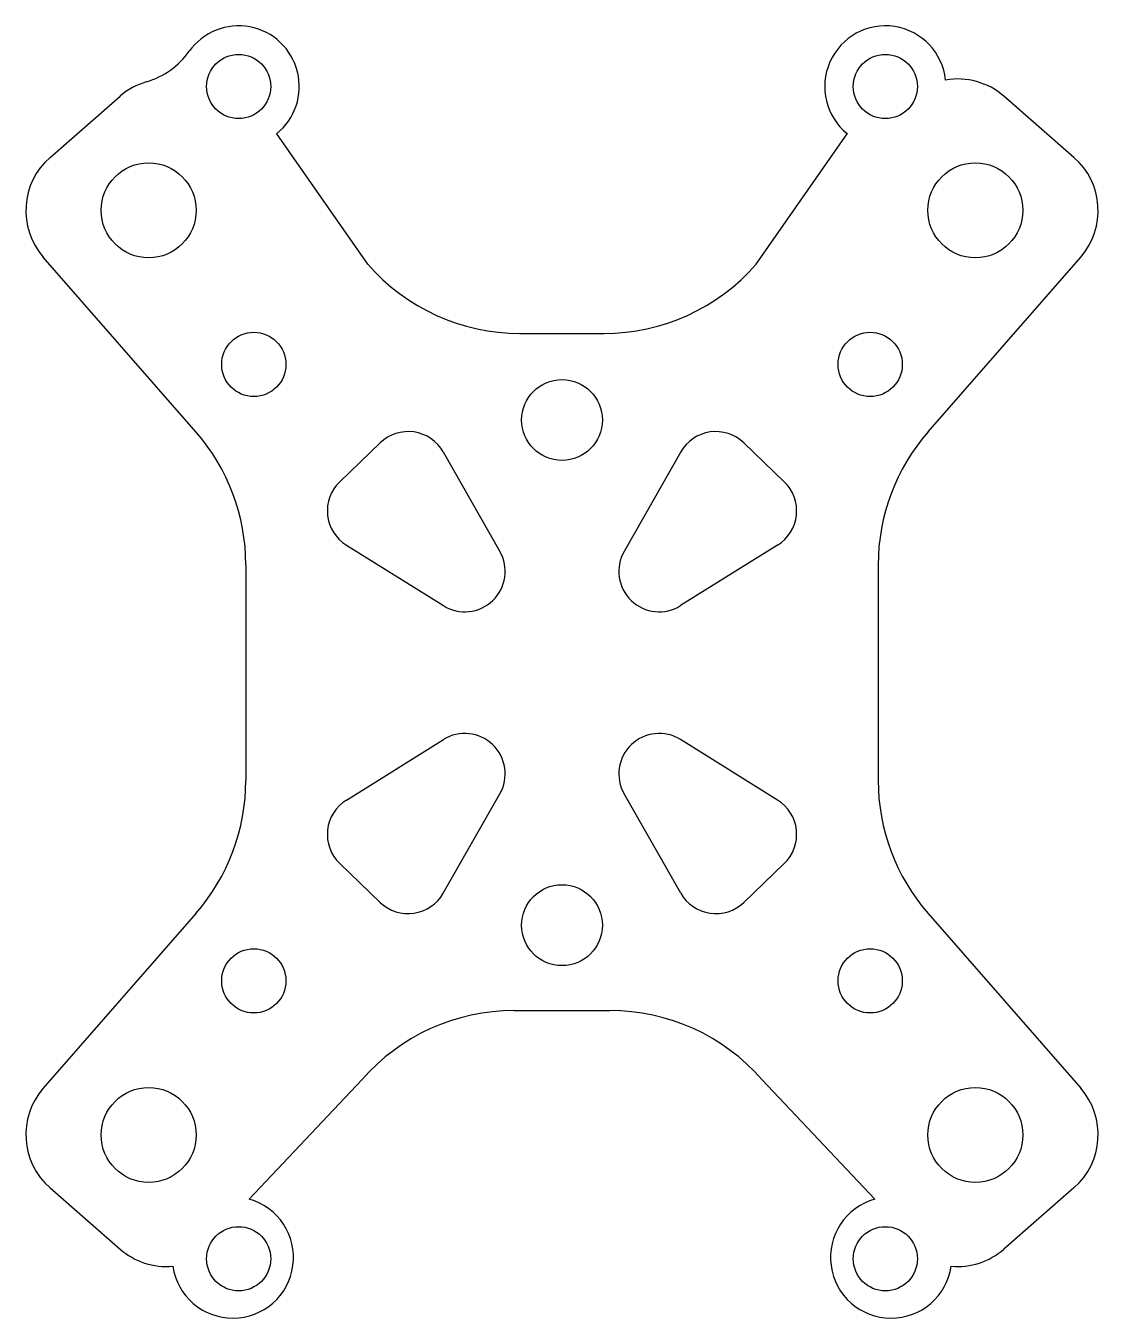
# Model space of a CAD drawing. Header units: millimetres. Extents: x -26.5 to 26.5, y -31.9 to 32.
import ezdxf

# ---------------------------------------------------------------- set-up
doc = ezdxf.new("R2010")
doc.units = ezdxf.units.MM

msp = doc.modelspace()

# ---------------------------------------------------------------- linework, layer by layer
at = {"color": 7, "linetype": 'Continuous', "lineweight": 25}
for p, q in [((-25.334, 25.492), (-21.87, 28.519)), ((25.334, 25.492), (21.87, 28.519)), ((-9.609, 20.201), (-14.119, 26.663)), ((9.609, 20.201), (14.119, 26.663)), ((-18.115, 11.913), (-25.666, 20.553)), ((18.115, 11.913), (25.666, 20.553)), ((-2.079, 16.782), (2.079, 16.782)), ((-8.997, 11.369), (-10.998, 9.447)), ((-5.874, 10.916), (-3.074, 6)), ((5.874, 10.916), (3.074, 6)), ((8.997, 11.369), (10.998, 9.447)), ((-10.671, 6.308), (-5.871, 3.313)), ((10.671, 6.308), (5.871, 3.313)), ((-15.644, 5.333), (-15.644, -5.333)), ((15.644, 5.333), (15.644, -5.333)), ((-10.671, -6.308), (-5.871, -3.313)), ((10.671, -6.308), (5.871, -3.313)), ((-5.874, -10.916), (-3.074, -6)), ((5.874, -10.916), (3.074, -6)), ((-8.997, -11.369), (-10.998, -9.447)), ((8.997, -11.369), (10.998, -9.447)), ((-18.115, -11.913), (-25.666, -20.553)), ((18.115, -11.913), (25.666, -20.553)), ((-2.369, -16.72), (2.369, -16.72)), ((-9.898, -20.14), (-15.481, -26.049)), ((9.898, -20.14), (15.481, -26.049)), ((-25.334, -25.492), (-21.87, -28.519)), ((25.334, -25.492), (21.87, -28.519))]:
    msp.add_line(p, q, dxfattribs=at)
for centre, radius in [((-16, 29), 1.588), ((16, 29), 1.588), ((-20.453, 22.873), 2.35), ((20.453, 22.873), 2.35), ((-15.25, 15.25), 1.59), ((15.25, 15.25), 1.59), ((0, 12.497), 2), ((0, -12.497), 2), ((-15.25, -15.25), 1.59), ((15.25, -15.25), 1.59), ((-20.453, -22.873), 2.35), ((20.453, -22.873), 2.35), ((-16, -29), 1.588), ((16, -29), 1.588)]:
    msp.add_circle(centre, radius, dxfattribs=at)
for centre, radius, start, end in [((-16, 29), 3, 308.8237, 144.48396), ((16, 29), 3, 6.12154, 231.1763), ((-21.698, 33.067), 4, 286.39288, 324.48396), ((-19.581, 25.871), 3.5, 106.39288, 130.84485), ((19.581, 25.871), 3.5, 49.15515, 99.83949), ((-23.03, 22.857), 3.5, 131.15228, 221.15228), ((23.03, 22.857), 3.5, 318.84772, 48.84772), ((-2.079, 26.782), 10, 221.15228, 270), ((2.079, 26.782), 10, 270, 318.84772), ((-25.644, 5.333), 10, 0, 41.15228), ((-7.612, 9.926), 2, 29.65482, 133.84772), ((7.612, 9.926), 2, 46.15228, 150.34518), ((25.644, 5.333), 10, 138.84772, 180), ((-9.612, 8.005), 2, 133.84772, 238.04063), ((9.612, 8.005), 2, 301.95937, 46.15228), ((-4.812, 5.01), 2, 238.04063, 29.65482), ((4.812, 5.01), 2, 150.34518, 301.95937), ((-4.812, -5.01), 2, 330.34518, 121.95937), ((4.812, -5.01), 2, 58.04063, 209.65482), ((-25.644, -5.333), 10, 318.84772, 0), ((25.644, -5.333), 10, 180, 221.15228), ((-9.612, -8.005), 2, 121.95937, 226.15228), ((9.612, -8.005), 2, 313.84772, 58.04063), ((-7.612, -9.926), 2, 226.15228, 330.34518), ((7.612, -9.926), 2, 209.65482, 313.84772), ((-2.369, -26.72), 10, 90, 138.84772), ((2.369, -26.72), 10, 41.15228, 90), ((-23.03, -22.857), 3.5, 138.84772, 228.84772), ((23.03, -22.857), 3.5, 311.15228, 41.15228), ((-16.289, -28.938), 3, 188.27248, 74.37737), ((16.289, -28.938), 3, 105.62263, 351.72752), ((-19.567, -25.884), 3.5, 228.84772, 275.06139), ((19.567, -25.884), 3.5, 264.93861, 311.15228)]:
    msp.add_arc(centre, radius, start, end, dxfattribs=at)

doc.saveas('drawing.dxf')
